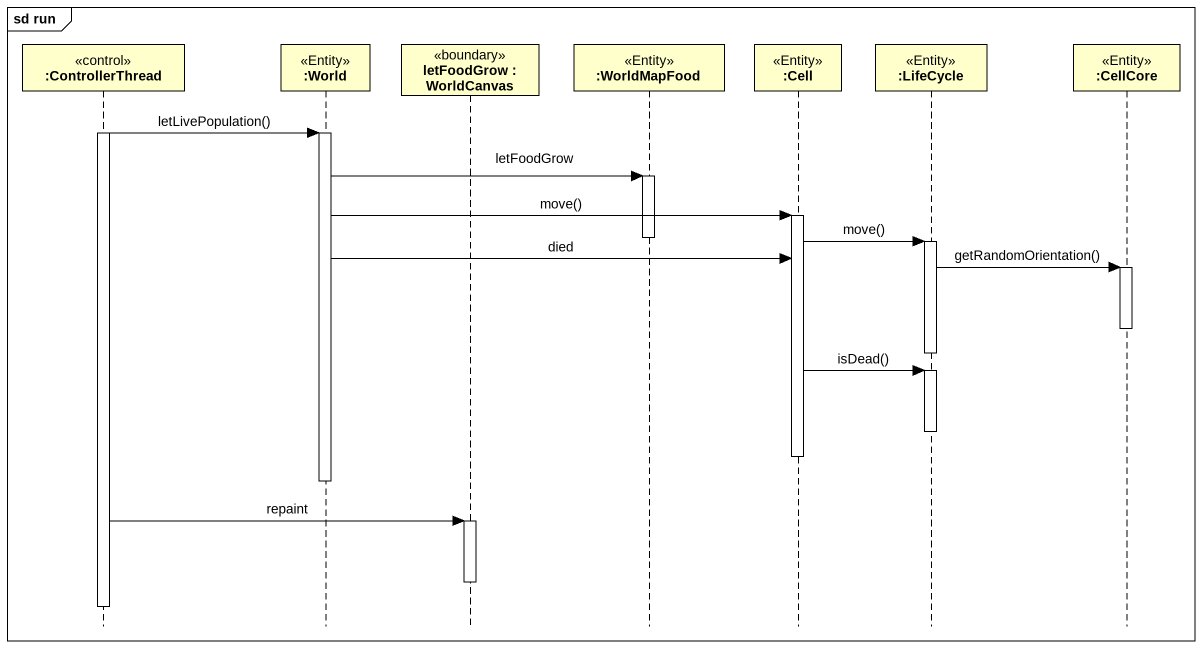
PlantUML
@startuml
mainframe sd run
hide footbox
participant ":ControllerThread" as ControllerThread <<control>>
participant ":World" as World <<Entity>>
participant "letFoodGrow : WorldCanvas" as letFoodGrow <<boundary>>
participant ":WorldMapFood" as WorldMapFood <<Entity>>
participant ":Cell" as Cell <<Entity>>
participant ":LifeCycle" as LifeCycle <<Entity>>
participant ":CellCore" as CellCore <<Entity>>

activate ControllerThread
ControllerThread -> World : letLivePopulation()
activate World
World -> WorldMapFood : letFoodGrow
activate WorldMapFood
World -> Cell : move()
activate Cell
deactivate WorldMapFood
Cell -> LifeCycle : move()
activate LifeCycle
World -> Cell : died
LifeCycle -> CellCore : getRandomOrientation()
activate CellCore
deactivate CellCore
deactivate LifeCycle
Cell -> LifeCycle : isDead()
activate LifeCycle
deactivate LifeCycle
deactivate Cell
deactivate World
ControllerThread -> letFoodGrow : repaint
activate letFoodGrow
deactivate letFoodGrow
deactivate ControllerThread
@enduml
